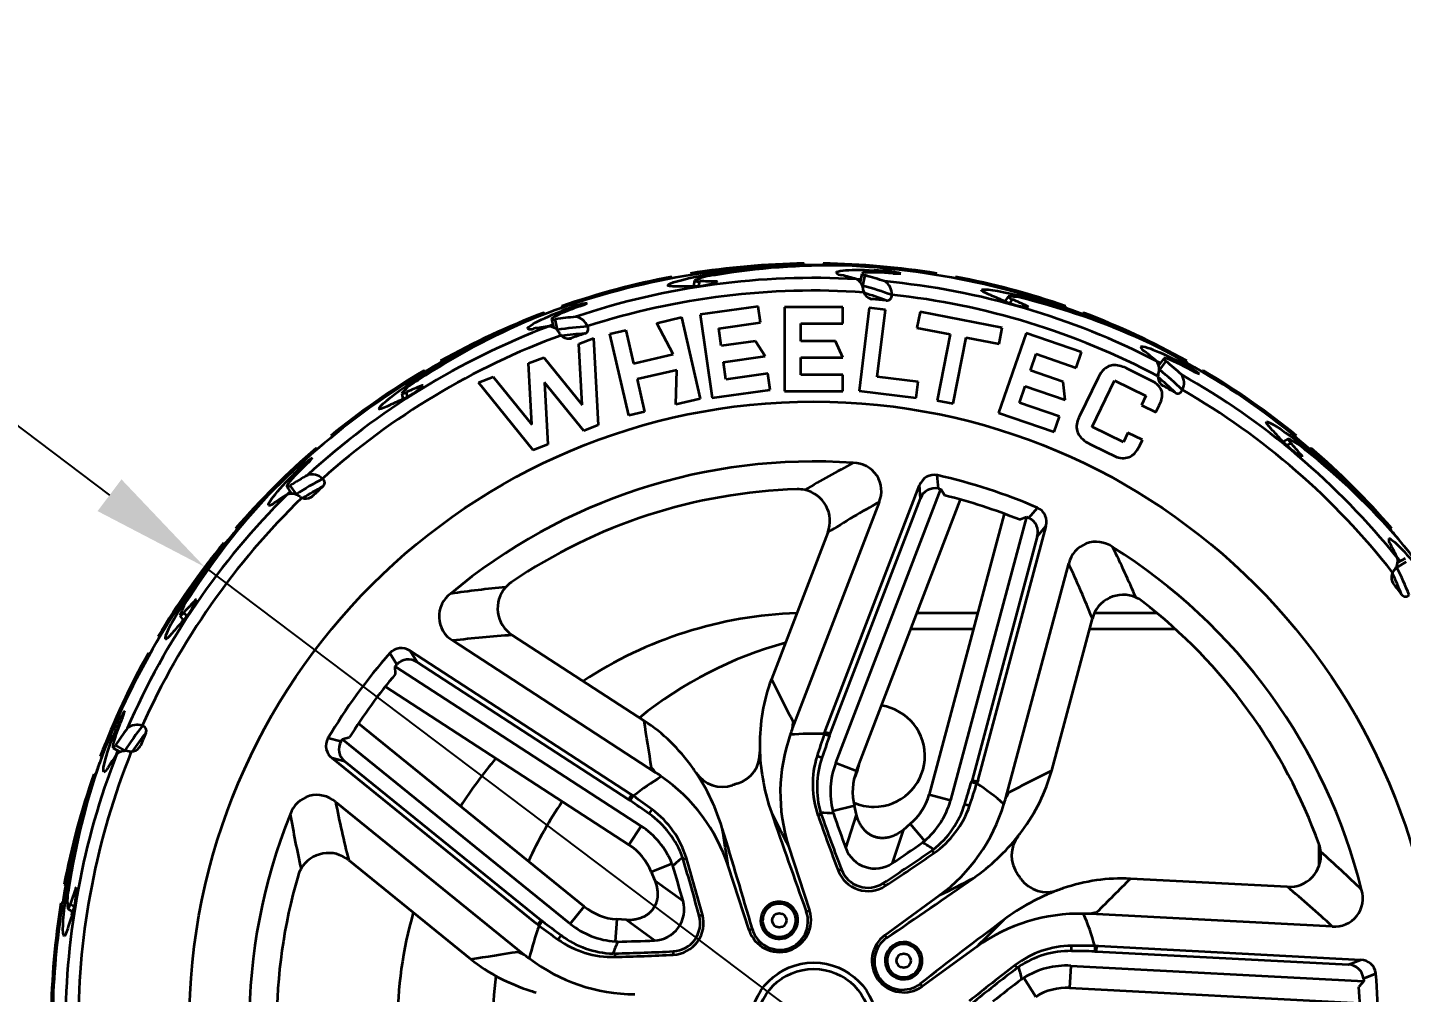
# Model space of a CAD drawing. Header units: millimetres. Extents: x 3171 to 3496, y 686 to 979.
# Drawn here: x 3413.28 to 3456.52, y 899.8 to 930.17 of the extents above; entities that cross this region are included whole.
import ezdxf

# ---------------------------------------------------------------- set-up
doc = ezdxf.new("R2010")
doc.units = ezdxf.units.MM
doc.header["$LTSCALE"] = 0.5
doc.layers.add('尺寸线', color=3, linetype='Continuous', lineweight=13)
doc.layers.add('粗实线', color=7, linetype='Continuous', lineweight=35)
doc.styles.add('数字和字母', font='romans.shx')
doc.dimstyles.new('轮趣标注1比1', dxfattribs={"dimscale": 1.5, "dimtxt": 2.5, "dimasz": 2.5, "dimexe": 1.25, "dimexo": 0.5, "dimtad": 1, "dimdec": 1, "dimdsep": 46, "dimtxsty": '数字和字母', "dimcen": 2.5, "dimadec": 0, "dimazin": 2, "dimtfac": 1, "dimtmove": 0, "dimatfit": 3, "dimfxl": 1, "dimtolj": 1, "dimarcsym": 0})

# ---------------------------------------------------------------- blocks, each defined once
blk = doc.blocks.new('*D54')
at = {"layer": 'Defpoints', "color": 0}
for p in [(3418.859, 913.193), (3457.183, 884.3)]:
    blk.add_point(p, dxfattribs=at)
at = {"layer": '尺寸线', "color": 0, "lineweight": -2}
for p, q in [((3401.714, 926.119), (3415.865, 915.45)), ((3457.183, 884.3), (3418.859, 913.193)), ((3460.178, 882.042), (3463.172, 879.785))]:
    blk.add_line(p, q, dxfattribs=at)
blk.add_arc((3438.021, 898.746), 23.998, 141.076, 147.4646, dxfattribs=at)
at = {"layer": '尺寸线', "color": 0}
for points in [[(3415.488, 914.951), (3416.241, 915.949), (3418.859, 913.193)], [(3460.554, 882.541), (3459.801, 881.543), (3457.183, 884.3)]]:
    blk.add_solid(points, dxfattribs=at)
at = {"layer": '尺寸线', "color": 0, "insert": (3407.929, 924.955), "char_height": 3.75, "attachment_point": 5, "rotation": 322.9868, "style": '数字和字母'}
blk.add_mtext('\\A1;∅48', dxfattribs=at)

msp = doc.modelspace()

# ---------------------------------------------------------------- linework, layer by layer
at = {"layer": '粗实线'}
for p, q in [((3437.325, 922.646), (3437.333, 922.685)), ((3437.72, 922.725), (3437.72, 922.742)), ((3437.72, 922.665), (3437.72, 922.725)), ((3438.32, 922.742), (3438.32, 922.726)), ((3438.32, 922.726), (3438.32, 922.679)), ((3433.561, 922.309), (3433.558, 922.325)), ((3433.567, 922.277), (3433.561, 922.309)), ((3434.149, 922.429), (3434.152, 922.413)), ((3434.152, 922.413), (3434.158, 922.381)), ((3434.498, 922.293), (3434.514, 922.364)), ((3439.367, 922.254), (3439.5, 922.25)), ((3439.536, 922.422), (3439.482, 922.165)), ((3439.57, 922.039), (3439.641, 922.371)), ((3439.908, 922.464), (3439.922, 922.527)), ((3440.184, 922.455), (3440.196, 922.512)), ((3441.883, 922.382), (3441.889, 922.413)), ((3441.889, 922.413), (3441.892, 922.43)), ((3442.48, 922.309), (3442.474, 922.277)), ((3442.483, 922.325), (3442.48, 922.309)), ((3434.122, 922.024), (3434.241, 922.043)), ((3434.276, 922.206), (3434.237, 922.023)), ((3434.404, 922.036), (3434.435, 922.182)), ((3434.935, 922.131), (3434.944, 922.173)), ((3439.545, 922.047), (3439.57, 922.039)), ((3430.095, 921.397), (3430.101, 921.382)), ((3430.101, 921.382), (3430.112, 921.351)), ((3436.279, 921.394), (3434.453, 921.137)), ((3436.35, 920.884), (3436.279, 921.394)), ((3438.943, 921.371), (3437.098, 921.371)), ((3437.098, 921.371), (3437.099, 918.721)), ((3438.943, 920.857), (3438.943, 921.371)), ((3439.803, 921.643), (3439.863, 921.622)), ((3443.927, 921.597), (3444.044, 921.567)), ((3444.141, 921.701), (3444.031, 921.55)), ((3444.19, 921.494), (3444.277, 921.614)), ((3444.38, 921.69), (3444.423, 921.748)), ((3444.713, 921.364), (3444.739, 921.399)), ((3445.929, 921.352), (3445.94, 921.382)), ((3445.94, 921.382), (3445.946, 921.398)), ((3429.537, 921.177), (3429.532, 921.192)), ((3429.548, 921.146), (3429.537, 921.177)), ((3429.776, 920.991), (3429.83, 920.734)), ((3429.962, 920.655), (3429.892, 920.987)), ((3430.098, 921.181), (3430.085, 921.244)), ((3430.354, 921.285), (3430.342, 921.342)), ((3433.081, 920.87), (3433.859, 921.049)), ((3433.859, 921.049), (3434.453, 918.48)), ((3434.453, 921.137), (3434.822, 918.512)), ((3439.77, 921.35), (3439.449, 918.732)), ((3440.281, 921.287), (3439.77, 921.35)), ((3440.022, 919.18), (3440.281, 921.287)), ((3441.367, 921.224), (3441.269, 920.719)), ((3443.956, 920.721), (3441.367, 921.224)), ((3446.504, 921.177), (3446.493, 921.147)), ((3446.509, 921.192), (3446.504, 921.177)), ((3429.689, 920.769), (3429.812, 920.819)), ((3429.936, 920.652), (3429.962, 920.655)), ((3431.608, 920.53), (3432.109, 920.645)), ((3432.201, 917.96), (3431.608, 920.53)), ((3432.109, 920.645), (3432.351, 919.6)), ((3433.6, 919.888), (3433.081, 920.87)), ((3435.033, 920.699), (3436.35, 920.884)), ((3435.111, 920.151), (3435.033, 920.699)), ((3437.613, 920.303), (3437.613, 920.857)), ((3437.613, 920.857), (3438.943, 920.857)), ((3441.269, 920.719), (3442.311, 920.517)), ((3442.311, 920.517), (3441.906, 918.431)), ((3444.704, 920.549), (3443.841, 918.043)), ((3443.858, 920.216), (3443.956, 920.721)), ((3446.448, 919.949), (3444.704, 920.549)), ((3447.106, 920.863), (3447.129, 920.896)), ((3427.664, 920.296), (3427.656, 920.336)), ((3430.336, 920.389), (3430.4, 920.394)), ((3430.635, 920.211), (3431.097, 920.389)), ((3430.736, 918.293), (3430.635, 920.211)), ((3431.097, 920.389), (3431.244, 917.654)), ((3436.192, 920.303), (3435.111, 920.151)), ((3436.499, 919.827), (3436.192, 920.303)), ((3438.705, 920.303), (3437.613, 920.303)), ((3438.943, 919.789), (3438.705, 920.303)), ((3442.41, 918.333), (3442.816, 920.418)), ((3442.816, 920.418), (3443.858, 920.216)), ((3426.282, 919.677), (3426.291, 919.663)), ((3426.291, 919.663), (3426.307, 919.635)), ((3429.051, 919.603), (3429.527, 919.786)), ((3429.527, 919.786), (3430.736, 918.293)), ((3432.351, 919.6), (3433.6, 919.888)), ((3435.182, 919.641), (3436.499, 919.827)), ((3435.259, 919.093), (3435.182, 919.641)), ((3437.613, 919.235), (3437.613, 919.789)), ((3437.613, 919.789), (3438.943, 919.789)), ((3444.843, 919.372), (3445.023, 919.895)), ((3445.023, 919.895), (3446.28, 919.462)), ((3446.28, 919.462), (3446.448, 919.949)), ((3448.812, 919.674), (3448.932, 919.616)), ((3449.035, 919.758), (3448.881, 919.546)), ((3448.91, 919.395), (3449.11, 919.67)), ((3449.392, 919.646), (3449.43, 919.698)), ((3449.734, 919.635), (3449.75, 919.663)), ((3449.75, 919.663), (3449.759, 919.677)), ((3425.771, 919.363), (3425.763, 919.377)), ((3425.787, 919.335), (3425.771, 919.363)), ((3429.153, 917.673), (3429.051, 919.603)), ((3433.715, 919.387), (3432.466, 919.099)), ((3433.684, 918.302), (3433.715, 919.387)), ((3436.576, 919.278), (3435.259, 919.093)), ((3436.648, 918.769), (3436.576, 919.278)), ((3438.943, 919.235), (3437.613, 919.235)), ((3438.943, 918.721), (3438.943, 919.235)), ((3445.876, 919.016), (3444.843, 919.372)), ((3448.756, 918.994), (3447.893, 919.432)), ((3448.89, 919.413), (3448.91, 919.395)), ((3449.64, 919.525), (3449.674, 919.572)), ((3450.27, 919.363), (3450.254, 919.335)), ((3450.278, 919.377), (3450.27, 919.363)), ((3425.226, 918.824), (3425.211, 918.895)), ((3425.691, 918.854), (3425.682, 918.896)), ((3427.474, 918.998), (3427.937, 919.176)), ((3429.195, 916.867), (3427.474, 918.998)), ((3427.937, 919.176), (3429.153, 917.673)), ((3430.785, 917.478), (3429.555, 919.001)), ((3429.555, 919.001), (3429.66, 917.046)), ((3432.466, 919.099), (3432.703, 918.076)), ((3434.822, 918.512), (3436.648, 918.769)), ((3441.306, 919.023), (3440.022, 919.18)), ((3441.243, 918.512), (3441.306, 919.023)), ((3444.495, 918.362), (3444.675, 918.886)), ((3444.675, 918.886), (3445.933, 918.453)), ((3445.933, 918.453), (3445.876, 919.016)), ((3446.97, 919.147), (3446.383, 917.943)), ((3446.781, 917.599), (3447.492, 919.057)), ((3447.492, 919.057), (3448.477, 918.577)), ((3448.962, 918.939), (3449.009, 918.895)), ((3424.992, 918.425), (3425.092, 918.492)), ((3425.057, 918.654), (3425.096, 918.471)), ((3425.244, 918.552), (3425.213, 918.697)), ((3434.453, 918.48), (3433.684, 918.302)), ((3437.099, 918.721), (3438.943, 918.721)), ((3439.449, 918.732), (3441.243, 918.512)), ((3441.906, 918.431), (3442.41, 918.333)), ((3445.752, 917.929), (3444.495, 918.362)), ((3448.477, 918.577), (3448.334, 918.284)), ((3432.703, 918.076), (3432.201, 917.96)), ((3443.841, 918.043), (3445.585, 917.443)), ((3445.585, 917.443), (3445.752, 917.929)), ((3448.334, 918.284), (3448.791, 918.061)), ((3448.791, 918.061), (3448.875, 918.234)), ((3431.244, 917.654), (3430.785, 917.478)), ((3447.766, 917.12), (3446.781, 917.599)), ((3422.826, 917.32), (3422.837, 917.308)), ((3422.837, 917.308), (3422.858, 917.283)), ((3429.66, 917.046), (3429.195, 916.867)), ((3446.759, 917.041), (3447.556, 916.652)), ((3447.908, 917.413), (3447.766, 917.12)), ((3448.366, 917.19), (3447.908, 917.413)), ((3448.281, 917.017), (3448.366, 917.19)), ((3452.711, 917.219), (3452.805, 917.144)), ((3452.949, 917.227), (3452.787, 917.134)), ((3452.909, 917.019), (3453.038, 917.093)), ((3453.162, 917.12), (3453.225, 917.156)), ((3453.184, 917.284), (3453.204, 917.309)), ((3453.204, 917.309), (3453.215, 917.321)), ((3422.377, 916.922), (3422.367, 916.935)), ((3422.398, 916.897), (3422.377, 916.922)), ((3453.334, 916.687), (3453.372, 916.708)), ((3453.664, 916.923), (3453.643, 916.898)), ((3453.675, 916.936), (3453.664, 916.923)), ((3421.85, 916.218), (3421.815, 916.265)), ((3421.748, 915.483), (3421.548, 915.758)), ((3421.658, 916.018), (3421.62, 916.071)), ((3438.393, 908.053), (3441.354, 915.763)), ((3441.383, 915.346), (3441.354, 915.763)), ((3441.944, 915.663), (3441.912, 916.08)), ((3421.441, 915.714), (3421.595, 915.502)), ((3421.452, 915.476), (3421.544, 915.572)), ((3421.725, 915.469), (3421.748, 915.483)), ((3422.197, 915.391), (3422.254, 915.422)), ((3438.54, 907.938), (3441.383, 915.346)), ((3438.715, 907.028), (3442.022, 915.644)), ((3439.368, 906.778), (3442.644, 915.313)), ((3441.944, 915.663), (3442.022, 915.644)), ((3442.022, 915.644), (3442.151, 915.443)), ((3440.08, 915.235), (3437.348, 908.114)), ((3444.789, 914.738), (3445.061, 915.057)), ((3455.316, 915.256), (3455.351, 915.276)), ((3444.018, 914.867), (3441.652, 906.036)), ((3444.716, 914.769), (3442.327, 905.855)), ((3445.326, 914.472), (3443.19, 906.496)), ((3444.493, 914.682), (3444.716, 914.769)), ((3444.716, 914.769), (3444.789, 914.738)), ((3445.058, 914.152), (3445.326, 914.472)), ((3419.794, 914.221), (3419.77, 914.253)), ((3419.832, 914.4), (3419.844, 914.389)), ((3419.844, 914.389), (3419.896, 914.346)), ((3438.463, 914.274), (3436.691, 909.658)), ((3445.058, 914.152), (3443.004, 906.488)), ((3456.166, 914.364), (3456.197, 914.39)), ((3456.197, 914.39), (3456.21, 914.401)), ((3419.459, 913.929), (3419.446, 913.94)), ((3419.483, 913.909), (3419.459, 913.929)), ((3444.069, 905.925), (3446.046, 913.297)), ((3456.356, 913.205), (3456.368, 913.181)), ((3456.368, 913.181), (3456.661, 913.351)), ((3456.391, 913.476), (3456.477, 913.374)), ((3456.629, 913.462), (3456.402, 913.331)), ((3456.229, 912.743), (3456.254, 912.684)), ((3418.166, 911.884), (3418.123, 911.943)), ((3418.578, 912.1), (3418.553, 912.135)), ((3418.081, 911.66), (3418.191, 911.509)), ((3418.114, 911.424), (3418.179, 911.526)), ((3418.293, 911.642), (3418.205, 911.763)), ((3441.275, 911.746), (3443.182, 911.746)), ((3445.511, 906.792), (3446.791, 911.572)), ((3446.855, 911.746), (3448.82, 911.746)), ((3417.39, 911.003), (3417.404, 910.995)), ((3417.404, 910.995), (3417.432, 910.979)), ((3432.683, 908.355), (3428.534, 911.05)), ((3441.083, 911.246), (3443.048, 911.246)), ((3446.704, 911.246), (3449.395, 911.246)), ((3425.322, 910.553), (3432.248, 906.057)), ((3425.544, 910.199), (3425.322, 910.553)), ((3433.059, 906.72), (3426.663, 910.875)), ((3417.104, 910.475), (3417.09, 910.484)), ((3417.132, 910.459), (3417.104, 910.475)), ((3424.903, 910.125), (3424.684, 910.482)), ((3424.851, 910.065), (3424.903, 910.125)), ((3425.544, 910.199), (3432.198, 905.878)), ((3424.865, 909.826), (3424.851, 910.065)), ((3432.591, 905.038), (3424.851, 910.065)), ((3424.542, 909.431), (3432.21, 904.452)), ((3416.141, 908.13), (3416.091, 908.159)), ((3430.799, 902.509), (3423.694, 908.263)), ((3438.354, 907.94), (3438.392, 908.053)), ((3438.54, 907.938), (3438.373, 907.998)), ((3416.048, 907.87), (3415.991, 907.902)), ((3416.347, 907.417), (3416.053, 907.587)), ((3416.795, 907.516), (3416.834, 907.567)), ((3423.145, 907.705), (3422.738, 907.804)), ((3423.145, 907.705), (3423.186, 907.773)), ((3423.186, 907.773), (3423.418, 907.834)), ((3430.359, 901.966), (3423.186, 907.773)), ((3438.354, 907.94), (3438.521, 907.883)), ((3438.521, 907.883), (3438.54, 907.938)), ((3415.575, 907.235), (3415.59, 907.229)), ((3415.59, 907.229), (3415.621, 907.218)), ((3415.973, 907.503), (3416.2, 907.372)), ((3416.08, 907.29), (3416.125, 907.416)), ((3416.332, 907.395), (3416.347, 907.417)), ((3429.285, 901.976), (3422.867, 907.174)), ((3423.273, 907.073), (3422.867, 907.174)), ((3438.281, 907.189), (3438.127, 907.241)), ((3415.385, 906.665), (3415.37, 906.671)), ((3415.424, 906.651), (3415.385, 906.665)), ((3429.439, 902.08), (3423.273, 907.073)), ((3438.715, 907.028), (3439.368, 906.778)), ((3443.004, 906.488), (3442.987, 906.432)), ((3442.987, 906.432), (3443.155, 906.38)), ((3443.004, 906.488), (3443.173, 906.438)), ((3443.192, 906.495), (3443.155, 906.38)), ((3422.975, 905.8), (3428.904, 901.001)), ((3432.198, 905.878), (3432.298, 906.023)), ((3432.198, 905.878), (3432.246, 905.844)), ((3432.246, 905.844), (3432.347, 905.988)), ((3432.249, 906.058), (3432.347, 905.988)), ((3441.652, 906.036), (3442.327, 905.855)), ((3415.076, 905.469), (3415.041, 905.489)), ((3432.848, 905.424), (3432.942, 905.556)), ((3438.259, 905.404), (3438.157, 905.372)), ((3438.259, 905.404), (3438.241, 905.457)), ((3439.301, 905.677), (3438.622, 905.508)), ((3438.641, 905.432), (3438.622, 905.508)), ((3439.032, 904.346), (3439.372, 905.391)), ((3439.372, 905.391), (3439.301, 905.677)), ((3442.773, 905.729), (3442.928, 905.682)), ((3432.21, 904.452), (3432.591, 905.038)), ((3441.059, 905.105), (3440.834, 904.916)), ((3441.059, 905.105), (3441.509, 904.57)), ((3440.834, 904.916), (3440.494, 903.871)), ((3441.509, 904.57), (3441.449, 904.52)), ((3437.234, 904.404), (3437.89, 902.383)), ((3441.788, 904.305), (3441.742, 904.273)), ((3441.742, 904.273), (3441.806, 904.187)), ((3453.921, 904.461), (3453.921, 903.773)), ((3423.39, 903.964), (3427.233, 900.853)), ((3432.912, 903.601), (3433.56, 903.863)), ((3433.56, 903.863), (3433.589, 903.791)), ((3433.898, 904.046), (3433.915, 903.992)), ((3433.915, 903.992), (3434.016, 904.027)), ((3435.989, 901.765), (3435.332, 903.786)), ((3438.893, 903.673), (3438.79, 903.64)), ((3414.442, 903.208), (3414.458, 903.205)), ((3414.458, 903.205), (3414.49, 903.199)), ((3432.912, 903.601), (3433.022, 903.328)), ((3433.022, 903.328), (3433.911, 902.682)), ((3440.212, 903.245), (3440.275, 903.158)), ((3452.925, 903.125), (3447.987, 903.383)), ((3414.827, 903.037), (3414.79, 903.059)), ((3440.264, 901.611), (3441.984, 902.861)), ((3414.354, 902.614), (3414.338, 902.617)), ((3414.386, 902.608), (3414.354, 902.614)), ((3414.539, 902.672), (3414.476, 902.709)), ((3414.552, 902.433), (3414.714, 902.34)), ((3414.753, 902.503), (3414.624, 902.577)), ((3414.678, 902.231), (3414.696, 902.35)), ((3430.359, 901.966), (3430.799, 902.509)), ((3437.789, 902.347), (3437.89, 902.383)), ((3429.38, 901.904), (3429.284, 901.975)), ((3429.439, 902.08), (3429.331, 901.94)), ((3429.38, 901.904), (3429.486, 902.045)), ((3429.486, 902.045), (3429.439, 902.08)), ((3431.825, 902.105), (3431.776, 901.407)), ((3432.119, 902.084), (3431.825, 902.105)), ((3433.008, 901.438), (3432.119, 902.084)), ((3434.419, 902.22), (3434.522, 902.253)), ((3454.339, 901.883), (3446.718, 902.28)), ((3430.072, 901.602), (3429.975, 901.472)), ((3436.092, 901.795), (3435.989, 901.765)), ((3440.325, 901.523), (3440.264, 901.611)), ((3431.854, 901.402), (3431.776, 901.407)), ((3433.604, 901.098), (3433.605, 900.99)), ((3437.229, 901.187), (3437.249, 901.123)), ((3443.159, 901.244), (3441.439, 899.994)), ((3446.131, 901.108), (3446.133, 901.27)), ((3446.868, 901.27), (3446.865, 901.094)), ((3446.865, 901.094), (3446.924, 901.094)), ((3446.868, 901.27), (3446.987, 901.269)), ((3446.924, 901.094), (3446.929, 901.27)), ((3446.924, 901.094), (3454.847, 900.679)), ((3446.987, 901.268), (3455.235, 900.835)), ((3431.763, 901.03), (3431.706, 901.029)), ((3431.763, 901.03), (3431.761, 900.923)), ((3444.427, 900.577), (3444.365, 900.665)), ((3444.427, 900.577), (3444.472, 900.611)), ((3446.112, 900.646), (3446.076, 899.947)), ((3446.112, 900.646), (3455.329, 900.163)), ((3454.847, 900.679), (3455.235, 900.835)), ((3440.098, 900.254), (3440.043, 900.215)), ((3444.572, 900.223), (3444.637, 900.264)), ((3445.008, 899.671), (3444.637, 900.264)), ((3455.322, 900.242), (3455.709, 900.402)), ((3455.322, 900.242), (3455.329, 900.163)), ((3441.374, 900.079), (3441.439, 899.994)), ((3446.076, 899.947), (3455.206, 899.469)), ((3455.329, 900.163), (3455.177, 899.978))]:
    msp.add_line(p, q, dxfattribs=at)
for centre, radius in [((3438.021, 898.746), 19.65), ((3436.939, 902.075), 0.225), ((3438.021, 898.746), 2), ((3440.853, 900.804), 0.225), ((3438.021, 898.746), 1.8)]:
    msp.add_circle(centre, radius, dxfattribs=at)
for centre, radius, start, end in [((3438.021, 898.746), 23.949, 91.6467, 111.737), ((3438.021, 898.746), 23.998, 90.7178, 99.2852), ((3438.021, 898.746), 23.981, 90.7183, 99.2848), ((3438.416, 900.667), 22.045, 92.817, 100.1971), ((3438.555, 900.72), 21.961, 88.9252, 99.5122), ((3438.021, 898.746), 23.949, 89.2838, 90.7193), ((3438.021, 898.746), 23.998, 80.7178, 89.2852), ((3438.021, 898.746), 23.981, 80.7183, 89.2848), ((3438.021, 898.746), 23.949, 67.6467, 87.737), ((3438.021, 898.746), 23.998, 100.7178, 109.2852), ((3438.021, 898.746), 23.981, 100.7183, 109.2848), ((3438.021, 898.746), 23.542, 86.7234, 108.5557), ((3435.068, 920.513), 1.871, 94.3784, 115.0625), ((3438.9, 922.6), 0.222, 219.0229, 270.3231), ((3436.529, 912.873), 9.796, 73.1638, 75.9902), ((3439.182, 921.895), 0.4, 0.6365, 62.4983), ((3439.643, 922.507), 0.136, 218.2796, 268.7758), ((3437.042, 912.827), 9.891, 71.0457, 74.7683), ((3438.762, 900.079), 22.479, 86.3419, 87.043), ((3440.152, 920.199), 2.313, 74.753, 88.9158), ((3438.878, 900.052), 22.441, 85.7905, 86.4917), ((3440.649, 923.215), 0.792, 261.0033, 278.111), ((3438.021, 898.746), 23.981, 70.7183, 79.2848), ((3438.021, 898.746), 23.998, 70.7178, 79.2852), ((3438.021, 898.746), 23.143, 86.0908, 107.9088), ((3434.021, 909.996), 12.028, 89.127, 91.5653), ((3434.177, 924.538), 2.516, 270.6084, 288.9964), ((3434.385, 922.377), 0.202, 237.2484, 284.2952), ((3434.476, 910.12), 12.062, 87.7763, 90.1958), ((3434.958, 922.119), 0.0553, 46.5067, 104.4935), ((3439.355, 922.087), 0.22, 337.735, 347.4925), ((3437.045, 912.529), 9.84, 69.5942, 75.1287), ((3439.908, 921.952), 0.33, 189.2196, 200.6632), ((3439.921, 921.959), 0.345, 200.938, 249.4592), ((3436.861, 912.444), 9.765, 69.3679, 73.6665), ((3440.013, 921.786), 0.464, 356.6445, 58.6029), ((3438.021, 898.746), 23.542, 62.7234, 84.5557), ((3431.243, 919.211), 2.313, 98.753, 112.9158), ((3438.273, 900.287), 22.441, 109.7905, 110.4917), ((3430.469, 922.168), 0.792, 285.0033, 302.111), ((3439.885, 921.873), 0.252, 250.3062, 265.0963), ((3438.021, 898.746), 22.95, 84.2952, 85.3955), ((3440.329, 921.73), 0.149, 259.7621, 8.1938), ((3438.021, 898.746), 23.143, 62.0908, 83.9088), ((3438.942, 910.65), 12.028, 65.127, 67.5653), ((3445, 923.872), 2.516, 246.6084, 264.9965), ((3444.177, 919.832), 1.871, 70.3784, 91.0625), ((3444.311, 921.813), 0.202, 213.2484, 260.2952), ((3439.409, 910.578), 12.062, 63.7763, 66.1958), ((3439.163, 900.34), 22.045, 68.817, 76.1971), ((3444.729, 921.344), 0.0553, 22.5072, 80.4933), ((3439.311, 900.332), 21.961, 64.9252, 75.5122), ((3437.706, 900.766), 21.961, 112.9252, 123.5122), ((3438.021, 898.746), 23.998, 110.7178, 119.2852), ((3438.021, 898.746), 23.981, 110.7183, 119.2848), ((3429.839, 921.112), 0.136, 242.2796, 292.7758), ((3431.399, 911.211), 9.891, 95.0457, 98.7683), ((3438.156, 900.265), 22.479, 110.3419, 111.043), ((3430.47, 920.605), 0.464, 20.6445, 82.6029), ((3438.021, 898.746), 23.981, 60.7183, 69.2848), ((3438.021, 898.746), 23.998, 60.7178, 69.2852), ((3438.021, 898.746), 23.542, 110.7234, 132.5557), ((3429.121, 920.895), 0.222, 243.0229, 294.3231), ((3430.912, 911.045), 9.796, 97.1638, 99.9902), ((3429.666, 920.366), 0.4, 24.6365, 86.4983), ((3431.523, 910.94), 9.84, 93.5942, 99.1287), ((3429.746, 920.612), 0.22, 1.735, 11.4925), ((3430.306, 920.713), 0.33, 213.2196, 224.6632), ((3431.39, 910.788), 9.765, 93.3679, 97.6665), ((3438.021, 898.746), 22.95, 108.2952, 109.3955), ((3430.781, 920.681), 0.149, 283.7621, 32.1938), ((3438.021, 898.746), 23.949, 115.6467, 135.737), ((3438.021, 898.746), 23.143, 110.0908, 131.9088), ((3437.601, 900.661), 22.045, 116.817, 124.1971), ((3430.315, 920.725), 0.345, 224.938, 273.4592), ((3430.317, 920.632), 0.252, 274.3062, 289.0963), ((3448.526, 920.181), 0.222, 195.0229, 246.3231), ((3438.021, 898.746), 23.949, 43.6467, 63.737), ((3442.404, 912.259), 9.796, 49.1638, 51.9902), ((3448.497, 919.421), 0.4, 336.6365, 38.4983), ((3449.168, 919.793), 0.136, 194.2796, 244.7758), ((3442.854, 912.008), 9.891, 47.0457, 50.7683), ((3439.24, 899.662), 22.479, 62.3419, 63.043), ((3438.021, 898.746), 23.998, 120.7178, 129.2852), ((3438.021, 898.746), 23.981, 120.7183, 129.2848), ((3449.199, 919.179), 0.345, 176.938, 225.4592), ((3449.183, 919.179), 0.33, 165.2196, 176.6632), ((3448.733, 919.527), 0.22, 313.735, 323.4925), ((3442.735, 911.734), 9.84, 45.5942, 51.1287), ((3449.212, 918.984), 0.464, 332.6445, 34.6029), ((3438.021, 898.746), 23.542, 38.7234, 60.5557), ((3448.694, 917.477), 2.313, 50.753, 64.9158), ((3439.335, 899.59), 22.441, 61.7905, 62.4917), ((3450.374, 920.031), 0.792, 237.0033, 254.111), ((3438.021, 898.746), 23.981, 50.7183, 59.2848), ((3438.021, 898.746), 23.998, 50.7178, 59.2852), ((3426.47, 917.43), 1.871, 118.3782, 139.0627), ((3424.019, 920.745), 2.516, 294.6084, 312.9964), ((3430.157, 907.695), 12.062, 111.7763, 114.1958), ((3425.716, 918.853), 0.0553, 70.507, 128.4934), ((3442.533, 911.731), 9.765, 45.3679, 49.6665), ((3449.13, 919.115), 0.252, 226.3062, 241.0963), ((3438.021, 898.746), 22.95, 60.2952, 61.3955), ((3449.478, 918.804), 0.149, 235.7621, 344.1938), ((3438.021, 898.746), 23.143, 38.0908, 59.9088), ((3429.791, 907.396), 12.028, 113.127, 115.5653), ((3425.088, 918.855), 0.202, 261.2498, 308.2943), ((3443.704, 909.247), 12.028, 41.127, 43.5653), ((3454.616, 918.861), 2.516, 222.6084, 240.9965), ((3452.221, 915.505), 1.871, 46.3782, 67.0628), ((3453.149, 917.261), 0.202, 189.2498, 236.2943), ((3444.101, 908.991), 12.062, 39.7763, 42.1958), ((3439.713, 899.737), 22.045, 44.817, 52.1971), ((3438.021, 898.746), 23.998, 130.7178, 139.2852), ((3438.021, 898.746), 23.981, 130.7183, 139.2848), ((3423.505, 914.685), 2.313, 122.753, 136.9158), ((3421.596, 917.072), 0.792, 309.0033, 326.111), ((3453.341, 916.662), 0.0553, 358.5072, 56.4933), ((3439.845, 899.67), 21.961, 40.9252, 51.5122), ((3438.021, 898.746), 23.981, 40.7183, 49.2848), ((3438.021, 898.746), 23.998, 40.7178, 49.2852), ((3437.527, 900.188), 22.479, 134.3419, 135.043), ((3437.624, 900.256), 22.441, 133.7905, 134.4917), ((3438.021, 898.746), 17.765, 85.9795, 130.0235), ((3456.264, 884.277), 36.403, 117.8354, 120.5833), ((3439.266, 915.582), 0.886, 336.9273, 89.9221), ((3421.449, 915.851), 0.136, 266.2796, 316.7757), ((3426.902, 907.44), 9.891, 119.0457, 122.7683), ((3427.125, 907.243), 9.84, 117.5942, 123.1287), ((3422.232, 915.643), 0.464, 44.6445, 106.6029), ((3422.485, 915.84), 0.149, 307.7621, 56.1938), ((3441.815, 915.602), 0.488, 78.4637, 160.8003), ((3438.021, 898.746), 17.765, 66.6554, 77.3476), ((3438.021, 898.746), 23.542, 134.7234, 156.5557), ((3438.021, 898.746), 23.143, 134.0908, 155.9088), ((3436.912, 900.463), 21.961, 136.9252, 147.5122), ((3426.524, 907.09), 9.796, 121.1638, 123.9902), ((3421.595, 915.098), 0.4, 48.6365, 110.4983), ((3421.568, 915.355), 0.22, 25.735, 35.4925), ((3422.038, 915.676), 0.33, 237.2196, 248.6632), ((3422.042, 915.691), 0.345, 248.938, 297.4592), ((3427.066, 907.05), 9.765, 117.3679, 121.6665), ((3422.082, 915.606), 0.252, 298.3062, 313.0963), ((3438.021, 898.746), 22.95, 132.2952, 133.3955), ((3438.021, 898.746), 16.9, 91.7646, 124.2384), ((3437.532, 914.639), 1, 77.7915, 91.7646), ((3437.532, 914.639), 1, 339.0015, 77.7915), ((3441.843, 915.185), 0.488, 78.0555, 160.8244), ((3438.021, 898.746), 17.2, 67.8978, 76.1053), ((3420.882, 915.361), 0.222, 267.0229, 318.3231), ((3456.96, 884.992), 34.635, 119.1673, 122.2808), ((3444.859, 914.613), 0.488, 343.198, 65.5442), ((3444.591, 914.293), 0.488, 343.1837, 65.9426), ((3438.021, 898.746), 23.949, 139.6467, 159.737), ((3436.858, 900.325), 22.045, 140.817, 148.1971), ((3438.021, 898.746), 23.949, 139.2838, 139.6467), ((3456.336, 914.055), 0.222, 171.0229, 222.3231), ((3438.021, 898.746), 23.949, 39.737, 40.7193), ((3438.021, 898.746), 23.949, 19.6467, 39.737), ((3438.021, 898.746), 23.998, 140.7178, 149.2852), ((3438.021, 898.746), 23.981, 140.7183, 149.2848), ((3446.91, 913.099), 0.886, 54.0812, 167.0756), ((3438.021, 898.746), 17.765, 13.9795, 58.0235), ((3414.757, 897.762), 36.404, 23.4198, 26.1676), ((3447.521, 909.308), 9.796, 25.1638, 27.9902), ((3414.614, 898.749), 34.636, 21.7241, 24.8357), ((3456.001, 913.373), 0.4, 312.6365, 14.4983), ((3456.259, 913.373), 0.22, 289.735, 299.4925), ((3447.61, 908.694), 9.84, 21.5942, 27.1287), ((3429.075, 911.891), 1, 124.2384, 138.2115), ((3456.543, 912.867), 0.345, 152.938, 201.4592), ((3456.455, 912.836), 0.252, 202.3062, 217.0963), ((3447.424, 908.773), 9.765, 21.3679, 25.6665), ((3456.529, 912.872), 0.33, 141.2196, 152.6632), ((3427.118, 911.635), 0.886, 126.0812, 239.0756), ((3431.768, 876.316), 36.404, 95.4198, 98.1676), ((3429.075, 911.891), 1, 138.2115, 237.0015), ((3447.758, 911.316), 1, 66.2115, 165.0015), ((3438.021, 898.746), 22.95, 36.2952, 37.3955), ((3456.645, 912.41), 0.149, 211.7621, 320.1938), ((3419.869, 911.117), 1.871, 142.3782, 163.0628), ((3416.282, 913.148), 2.516, 318.6084, 336.9965), ((3427.197, 903.722), 12.062, 135.7763, 138.1958), ((3418.602, 912.109), 0.0553, 94.5072, 152.4932), ((3447.758, 911.316), 1, 52.2384, 66.2115), ((3438.021, 898.746), 16.9, 19.7646, 52.2384), ((3426.984, 903.301), 12.028, 137.127, 139.5653), ((3418.027, 911.856), 0.202, 285.2498, 332.2943), ((3437.921, 898.746), 13, 91.9021, 123.3921), ((3430.785, 876.485), 34.636, 93.7241, 96.8357), ((3425.044, 910.152), 0.488, 55.198, 137.5442), ((3440.421, 898.746), 12.5, 105.2592, 129.0871), ((3438.021, 898.746), 23.998, 150.7178, 159.2852), ((3438.021, 898.746), 23.981, 150.7183, 159.2848), ((3438.021, 898.746), 17.765, 138.6554, 149.3476), ((3425.265, 909.798), 0.488, 55.1837, 137.9426), ((3438.021, 898.746), 17.2, 139.8978, 148.1053), ((3441.777, 907.713), 5.445, 159.0801, 170.357), ((3634.422, 1009.407), 221.467, 206.76964, 207.15868), ((3439.921, 907.246), 1.6, 270, 81.5807), ((3418.277, 907.402), 2.313, 146.753, 160.9158), ((3437.044, 899.964), 22.441, 157.7905, 158.4917), ((3415.562, 908.807), 0.792, 333.0033, 350.111), ((3442.332, 907.618), 6.008, 170.3483, 180.5857), ((3436.983, 899.863), 22.479, 158.3419, 159.043), ((3424.327, 902.166), 9.891, 143.0457, 146.7683), ((3424.611, 902.077), 9.84, 141.5942, 147.1287), ((3416.724, 907.761), 0.464, 68.6445, 130.6029), ((3424.636, 901.876), 9.765, 141.3679, 145.6665), ((3438.021, 898.746), 22.95, 156.2952, 157.3955), ((3416.876, 908.043), 0.149, 331.7621, 80.1938), ((3429.712, 903.794), 5.444, 45.7, 56.9242), ((3213.964, 872.799), 221.591, 8.84467, 9.23348), ((3442.357, 906.361), 5.305, 160.7543, 162.9444), ((3442.214, 907.634), 4.889, 171.9697, 174.382), ((3415.925, 907.632), 0.136, 290.2796, 340.7758), ((3416.602, 907.665), 0.252, 322.3062, 337.0963), ((3423.163, 907.563), 0.488, 150.4637, 232.8003), ((3423.568, 907.461), 0.488, 150.0555, 232.8244), ((3429.335, 903.403), 5.987, 35.4994, 45.7242), ((3442.755, 907.617), 6.431, 180.5373, 182.181), ((3442.469, 906.085), 5.498, 160.5364, 197.7964), ((3438.021, 898.746), 9.2, 87.9247, 94.5918), ((3487.013, 891.758), 51.279, 161.6045, 162.4256), ((3515.574, 880.822), 81.667, 160.64906, 161.16445), ((3438.021, 898.746), 23.542, 158.7234, 180.0015), ((3438.021, 898.746), 23.143, 158.0908, 179.9088), ((3424.125, 901.693), 9.796, 145.1638, 147.9902), ((3416.364, 907.004), 0.4, 72.6365, 134.4983), ((3416.235, 907.227), 0.22, 49.735, 59.4925), ((3416.534, 907.711), 0.33, 261.2196, 272.6632), ((3416.532, 907.727), 0.345, 272.938, 321.4592), ((3437.921, 898.746), 13, 139.5988, 147.883), ((3435.329, 907.334), 1, 287.4044, 2.1816), ((3442.904, 907.635), 6.581, 182.2888, 199.2055), ((3440.953, 906.351), 2.963, 162.5221, 199.2956), ((3441.02, 906.26), 2.893, 161.2659, 196.1071), ((3438.021, 898.746), 23.998, 160.7178, 169.2852), ((3438.021, 898.746), 23.981, 160.7183, 169.2848), ((3436.309, 899.864), 21.961, 160.9252, 171.5122), ((3438.021, 898.746), 23.949, 159.737, 160.7193), ((3415.606, 906.953), 0.222, 291.0229, 342.3231), ((3429.415, 903.48), 4.876, 41.6289, 44.0514), ((3430.038, 902.358), 5.305, 53.0587, 55.2454), ((3429.038, 903.183), 6.356, 33.8085, 35.5617), ((3428.824, 903.056), 6.605, 16.8302, 33.6881), ((3435.151, 907.276), 1, 213.7919, 288.5991), ((3441.081, 906.121), 2.534, 159.0015, 194.0015), ((3441.081, 906.121), 1.834, 159.0015, 194.0015), ((3437.921, 907.246), 1.55, 332.0391, 350.5322), ((3344.107, 1103.82), 221.591, 296.84467, 297.23348), ((3440.254, 908.208), 5.444, 333.7, 344.9242), ((3438.021, 898.746), 9.2, 121.4113, 128.0784), ((3430.109, 902.068), 5.498, 18.2072, 55.4662), ((3438.021, 898.746), 8, 107.4044, 108.5991), ((3364.772, 929.817), 81.636, 342.83852, 343.35411), ((3394.277, 921.887), 51.279, 341.5775, 342.3985), ((3438.021, 898.746), 9.2, 49.4113, 56.0784), ((3422.394, 905.132), 0.886, 48.9273, 161.9221), ((3456.955, 912.508), 34.635, 191.1673, 194.2808), ((3440.421, 898.746), 12.5, 145.5648, 155.5068), ((3385.835, 838.684), 81.636, 54.83852, 55.35411), ((3402.496, 864.294), 51.279, 53.5775, 54.3985), ((3439.88, 906.511), 1.834, 310.0015, 345.0015), ((3439.88, 906.511), 2.534, 310.0015, 345.0015), ((3438.989, 907.455), 5.305, 341.0587, 343.2454), ((3439.862, 908.395), 4.878, 329.5866, 332.0512), ((3439.766, 908.446), 5.987, 323.4994, 333.7242), ((3438.021, 898.746), 23.949, 163.6467, 180.0015), ((3436.317, 899.716), 22.045, 164.817, 172.1971), ((3438.021, 898.746), 17.765, 157.9795, 202.0235), ((3457.419, 911.625), 36.403, 189.8354, 192.5833), ((3431.177, 903.061), 2.894, 19.9023, 54.7309), ((3431.178, 903.175), 2.964, 16.7133, 53.4752), ((3674.488, 987.462), 251.537, 199.02383, 199.77822), ((3632.965, 1004.978), 220.059, 206.88408, 207.19572), ((3509.428, 930.447), 75.553, 199.38311, 200.78201), ((3438.021, 898.746), 6.715, 84.7041, 88.1224), ((3509.7, 930.584), 75.748, 199.41529, 200.80946), ((3507.51, 929.634), 72.998, 199.36201, 200.26833), ((3439.921, 907.246), 1.6, 246.298, 270), ((3440.01, 906.588), 2.894, 307.9023, 342.7309), ((3440.118, 906.623), 2.964, 304.7133, 341.4752), ((3438.736, 907.297), 5.498, 306.2072, 343.4662), ((3431.211, 902.914), 2.534, 22.0015, 57.0015), ((3194.687, 831.548), 251.418, 16.22465, 16.9794), ((3217.896, 870.096), 220.031, 8.80757, 9.11926), ((3399.955, 964.577), 72.998, 303.73474, 304.64106), ((3438.021, 898.746), 6.715, 55.8807, 59.2989), ((3439.278, 908.825), 6.605, 304.8302, 321.6881), ((3445.247, 904.112), 1, 141.7919, 216.5991), ((3439.465, 908.661), 6.356, 321.8085, 323.5617), ((3422.755, 903.192), 1, 51.0015, 149.7915), ((3431.211, 902.914), 1.834, 22.0015, 57.0015), ((3439.949, 904.681), 0.976, 200.0757, 303.9274), ((3398.744, 966.631), 75.745, 303.19358, 304.5878), ((3398.882, 966.363), 75.553, 303.22105, 304.61996), ((3452.984, 904.123), 1, 267.0015, 5.7915), ((3452.984, 904.123), 1, 5.7915, 19.7646), ((3429.898, 876.925), 36.403, 45.8354, 48.5833), ((3422.755, 903.192), 1, 149.7915, 163.7646), ((3438.021, 898.746), 6.715, 127.8807, 131.2989), ((3363.649, 882.886), 72.998, 15.73474, 16.64106), ((3361.322, 882.368), 75.745, 15.19358, 16.5878), ((3361.619, 882.417), 75.553, 15.22105, 16.61996), ((3439.727, 903.997), 1.003, 200.8796, 303.1235), ((3439.725, 903.99), 0.89, 200.8535, 303.1496), ((3438.021, 898.746), 16.9, 163.7646, 196.2384), ((3298.917, 1109.405), 251.418, 304.22465, 304.9794), ((3342.751, 1099.244), 220.031, 296.80757, 297.11926), ((3438.021, 898.746), 8, 35.4044, 36.5991), ((3445.357, 903.96), 1, 215.4044, 290.1816), ((3447.791, 897.388), 6.008, 98.3483, 108.5857), ((3447.71, 897.945), 5.445, 87.0801, 98.357), ((3603.957, 746.154), 221.467, 134.76964, 135.15868), ((3416.407, 902.664), 1.871, 166.3784, 187.0625), ((3426.109, 898.889), 12.062, 159.7763, 162.1958), ((3412.304, 903.06), 2.516, 342.6084, 0.9964), ((3414.845, 903.056), 0.0553, 118.5071, 176.4933), ((3447.984, 896.849), 6.581, 110.2888, 127.2055), ((3447.921, 896.985), 6.431, 108.5373, 110.181), ((3430.792, 876.484), 34.635, 47.1673, 50.2808), ((3454.418, 902.765), 0.886, 264.9273, 17.9221), ((3438.021, 898.746), 23.998, 170.7178, 179.2852), ((3438.021, 898.746), 23.981, 170.7183, 179.2848), ((3414.423, 902.59), 0.202, 309.2484, 356.2952), ((3431.953, 903.935), 1.834, 231.0015, 266.0015), ((3432.972, 902.414), 0.976, 272.0757, 15.9274), ((3436.939, 902.075), 0.587, 108.0015, 288.0015), ((3436.939, 902.075), 0.524, 108.0015, 288.0015), ((3436.939, 902.075), 0.587, 288.0015, 108.0015), ((3436.939, 902.075), 0.524, 288.0015, 108.0015), ((3436.939, 902.043), 0.903, 288.71, 19.6589), ((3436.933, 902.077), 1.005, 288.3642, 17.7035), ((3426.086, 898.418), 12.028, 161.127, 163.5653), ((3437.921, 898.746), 13, 164.0477, 195.9553), ((3438.021, 898.746), 9.2, 159.9247, 166.5918), ((3459.807, 943.181), 51.279, 233.6045, 234.4256), ((3479.033, 966.965), 81.667, 232.64906, 233.16445), ((3431.953, 903.935), 2.534, 231.0015, 266.0015), ((3433.56, 901.987), 0.89, 272.8535, 15.1496), ((3433.554, 901.991), 1.003, 272.8796, 15.1235), ((3595.467, 701.267), 251.537, 127.02383, 127.77822), ((3446.375, 896.784), 5.498, 88.5364, 125.7964), ((3599.295, 746.171), 220.059, 134.88408, 135.19572), ((3446.603, 896.976), 5.305, 88.7543, 90.9444), ((3438.021, 898.746), 9.2, 15.9247, 22.5918), ((3447.77, 897.503), 4.891, 99.97, 102.4238), ((3431.694, 903.885), 2.963, 234.5221, 271.2956), ((3431.802, 903.92), 2.893, 233.2659, 268.1071), ((3436.943, 902.08), 1.005, 198.2697, 287.7334), ((3436.959, 902.048), 0.903, 196.309, 287.4005), ((3440.859, 900.801), 1.005, 126.2697, 215.7334), ((3440.833, 900.777), 0.903, 124.309, 215.4005), ((3393.467, 1119.731), 221.467, 278.76964, 279.15868), ((3430.864, 905.48), 4.889, 243.9697, 246.382), ((3438.021, 898.746), 6.715, 156.7041, 160.1224), ((3429.892, 976.755), 75.748, 271.41529, 272.80946), ((3430.119, 974.379), 72.998, 271.36201, 272.26833), ((3440.853, 900.804), 0.587, 36.0015, 216.0015), ((3440.853, 900.804), 0.524, 36.0015, 216.0015), ((3440.853, 900.804), 0.587, 216.0015, 36.0015), ((3440.853, 900.804), 0.524, 216.0015, 36.0015), ((3446.16, 898.308), 2.963, 90.5221, 127.2956), ((3446.094, 898.216), 2.893, 89.2659, 124.1071), ((3444.94, 819.45), 81.667, 88.64906, 89.16445), ((3446.514, 849.993), 51.279, 89.6045, 90.4256), ((3430.654, 905.089), 5.445, 231.0801, 242.357), ((3432.119, 905.222), 5.305, 232.7543, 234.9444), ((3432.416, 905.244), 5.498, 232.5364, 269.7964), ((3429.938, 976.454), 75.553, 271.38311, 272.78201), ((3490.236, 840.631), 75.553, 127.38311, 128.78201), ((3438.021, 898.746), 6.715, 12.7041, 16.1224), ((3445.98, 898.115), 2.534, 87.0015, 122.0015), ((3454.837, 900.191), 0.488, 6.0555, 88.8244), ((3455.224, 900.347), 0.488, 6.4637, 88.8003), ((3440.421, 898.746), 12.5, 172.7538, 180), ((3430.916, 905.588), 6.008, 242.3483, 252.5857), ((3440.853, 900.811), 1.005, 216.3642, 305.7035), ((3440.822, 900.794), 0.903, 216.71, 307.6589), ((3490.451, 840.414), 75.748, 127.41529, 128.80946), ((3488.87, 842.203), 72.998, 127.36201, 128.26833), ((3438.021, 898.746), 17.765, 354.6554, 5.3476), ((3431.047, 905.99), 6.431, 252.5373, 254.181), ((3445.98, 898.115), 1.834, 87.0015, 122.0015), ((3438.021, 898.746), 17.2, 355.8978, 4.1053)]:
    msp.add_arc(centre, radius, start, end, dxfattribs=at)
for points in [[(3433.426, 922.056), (3433.439, 922.117), (3433.89, 922.252), (3434.514, 922.364)], [(3440.251, 922.451), (3439.838, 922.476), (3439.545, 922.461), (3439.537, 922.423)], [(3433.692, 922.019), (3433.513, 922.015), (3433.42, 922.027), (3433.426, 922.056)], [(3443.532, 921.768), (3443.367, 921.837), (3443.287, 921.886), (3443.304, 921.91)], [(3443.304, 921.91), (3443.341, 921.96), (3443.807, 921.9), (3444.423, 921.748)], [(3430.417, 921.308), (3430.029, 921.164), (3429.767, 921.03), (3429.776, 920.992)], [(3449.7, 919.495), (3449.333, 919.686), (3449.058, 919.791), (3449.036, 919.759)], [(3424.342, 918.172), (3424.329, 918.232), (3424.686, 918.539), (3425.211, 918.895)], [(3424.6, 918.247), (3424.439, 918.169), (3424.348, 918.143), (3424.342, 918.172)], [(3452.42, 917.536), (3452.296, 917.666), (3452.243, 917.744), (3452.269, 917.758)], [(3452.269, 917.758), (3452.323, 917.789), (3452.724, 917.545), (3453.225, 917.156)], [(3421.897, 916.265), (3421.602, 915.975), (3421.417, 915.747), (3421.44, 915.715)], [(3417.624, 910.929), (3417.587, 910.979), (3417.789, 911.404), (3418.123, 911.943)], [(3417.829, 911.102), (3417.713, 910.966), (3417.641, 910.904), (3417.624, 910.929)], [(3416.166, 908.192), (3416.014, 907.807), (3415.938, 907.523), (3415.972, 907.504)], [(3414.432, 901.579), (3414.379, 901.61), (3414.389, 902.08), (3414.476, 902.709)], [(3414.549, 901.821), (3414.499, 901.649), (3414.458, 901.564), (3414.432, 901.579)]]:
    msp.add_open_spline(points, degree=3, dxfattribs=at)
for points, knots in [([(3438.727, 922.46), (3438.732, 922.486), (3438.923, 922.54), (3439.506, 922.549), (3439.922, 922.527)], [0.2754167, 0.2754167, 0.2754167, 0.2754167, 0.5636467, 1, 1, 1, 1]), ([(3429.021, 920.697), (3429.015, 920.723), (3429.167, 920.85), (3429.697, 921.095), (3430.085, 921.244)], [0.2754167, 0.2754167, 0.2754167, 0.2754167, 0.5636467, 1, 1, 1, 1]), ([(3448.311, 920.123), (3448.327, 920.144), (3448.523, 920.117), (3449.059, 919.887), (3449.43, 919.698)], [0.2754167, 0.2754167, 0.2754167, 0.2754167, 0.5636467, 1, 1, 1, 1]), ([(3447.893, 919.432), (3447.763, 919.495), (3447.561, 919.566), (3447.191, 919.497), (3447.045, 919.3), (3446.97, 919.147)], [0, 0, 0, 0, 0.380129, 0.535309, 1, 1, 1, 1]), ([(3448.875, 918.234), (3448.932, 918.351), (3449.003, 918.512), (3448.976, 918.797), (3448.853, 918.925), (3448.756, 918.994)], [0, 0, 0, 0, 0.446381, 0.596182, 1, 1, 1, 1]), ([(3446.383, 917.943), (3446.319, 917.812), (3446.26, 917.603), (3446.393, 917.251), (3446.606, 917.115), (3446.759, 917.041)], [0, 0, 0, 0, 0.388379, 0.554851, 1, 1, 1, 1]), ([(3447.556, 916.652), (3447.701, 916.606), (3448.036, 916.608), (3448.213, 916.876), (3448.281, 917.017)], [0, 0, 0, 0, 0.4849848, 0.9999926, 0.9999926, 0.9999926, 0.9999926]), ([(3420.87, 915.139), (3420.855, 915.16), (3420.942, 915.338), (3421.326, 915.777), (3421.62, 916.071)], [0.2754166, 0.2754166, 0.2754166, 0.2754166, 0.5636467, 1, 1, 1, 1]), ([(3456.117, 914.09), (3456.139, 914.103), (3456.307, 913.998), (3456.704, 913.57), (3456.966, 913.247)], [0.2754166, 0.2754166, 0.2754166, 0.2754166, 0.5636467, 1, 1, 1, 1]), ([(3415.686, 906.746), (3415.663, 906.758), (3415.67, 906.956), (3415.842, 907.514), (3415.991, 907.902)], [0.2754167, 0.2754167, 0.2754167, 0.2754167, 0.5636467, 1, 1, 1, 1])]:
    msp.add_open_spline(points, degree=3, knots=knots, dxfattribs=at)
for points in [[(3440.834, 904.916), (3440.4, 904.553), (3439.955, 904.698), (3439.509, 904.842), (3439.372, 905.391)], [(3433.022, 903.328), (3433.234, 902.803), (3432.959, 902.424), (3432.683, 902.045), (3432.119, 902.084)]]:
    msp.add_rational_spline(points, [1, 0.905466332963, 1, 0.905466332963, 1], degree=2, knots=[0, 0, 0, 0.5, 0.5, 1, 1, 1], dxfattribs=at)

# ---------------------------------------------------------------- dimensions: what is measured, and where the dimension line sits
at = {"layer": '尺寸线'}
dim = msp.add_diameter_dim_2p(p1=(3457.183, 884.3), p2=(3418.859, 913.193), dimstyle='轮趣标注1比1', dxfattribs=at)
dim.commit()
dim.dimension.update_dxf_attribs({"geometry": '*D54', "text_midpoint": (3406.236, 922.71), "dimtype": 163})

doc.saveas('drawing.dxf')
